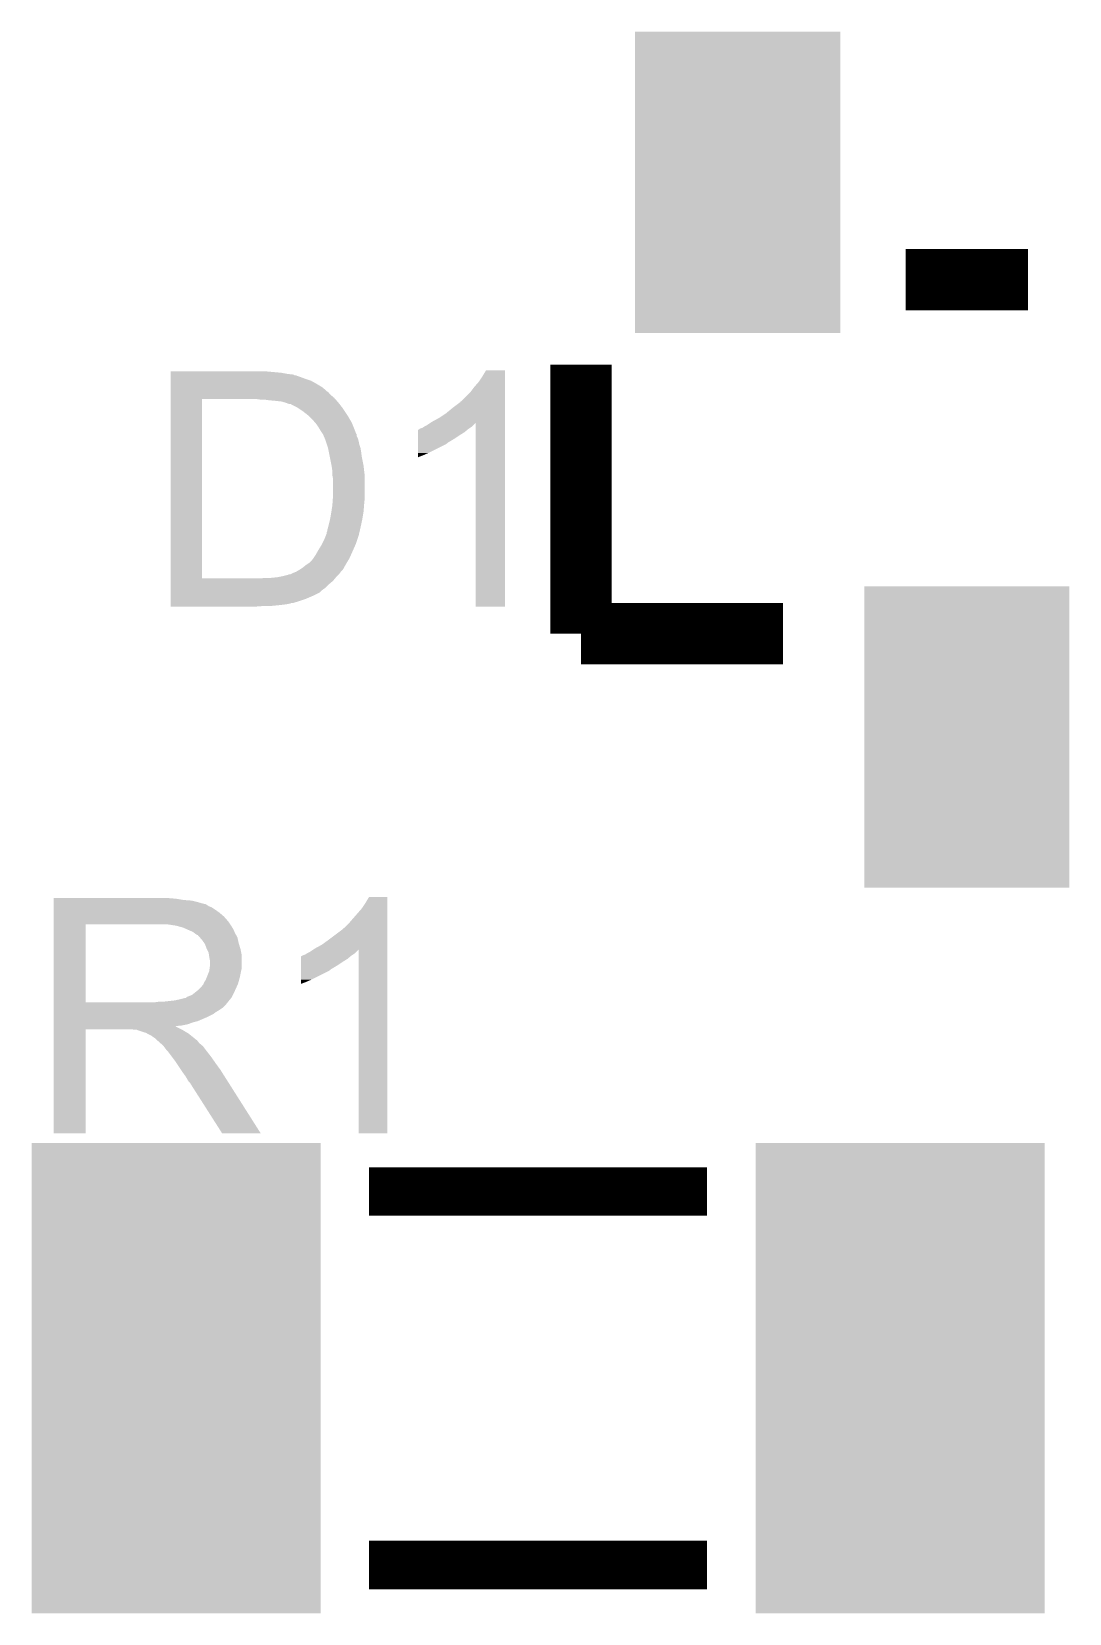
# Model space of a CAD drawing. Extents: x -4.2 to 27.1, y -3.9 to 55.1.
# Drawn here: x 5.77 to 10.08, y 30.75 to 37.31 of the extents above; entities that cross this region are included whole.
import ezdxf

# ---------------------------------------------------------------- set-up
doc = ezdxf.new("R2010")
doc.units = 0
doc.layers.get('0').update_dxf_attribs({"linetype": 'CONTINUOUS'})
doc.layers.add('MCP2517FD_CLICK_GTO', color=14, linetype='CONTINUOUS')
doc.layers.add('MCP2517FD_CLICK_GTS', color=12, linetype='CONTINUOUS')

# ---------------------------------------------------------------- blocks, each defined once
blk = doc.blocks.new('RECTANGLE_92')
blk.add_solid([(0.42545, 0.62484), (0.42545, -0.62484), (-0.42545, 0.62484), (-0.42545, -0.62484)])
blk = doc.blocks.new('RECTANGLE_93')
blk.add_solid([(0.59944, 0.97536), (0.59944, -0.97536), (-0.59944, 0.97536), (-0.59944, -0.97536)])

msp = doc.modelspace()

# ---------------------------------------------------------------- linework, layer by layer
at = {"layer": 'MCP2517FD_CLICK_GTO'}
for points, const_width in [([(9.398, 36.28136), (9.906, 36.28136)], 0.254), ([(8.0518, 34.81324), (8.0518, 35.9283)], 0.254), ([(8.0518, 34.81324), (8.89, 34.81324)], 0.254), ([(7.17296, 32.4993), (8.57504, 32.4993)], 0.20066), ([(7.17296, 30.9499), (8.57504, 30.9499)], 0.20066)]:
    msp.add_lwpolyline(points, dxfattribs=dict(at, const_width=const_width))
for points in [[(6.35002, 35.89528), (6.350022, 35.90036), (6.8072, 35.89528), (6.75132, 35.90036)], [(6.35002, 35.8902), (6.35002, 35.89528), (6.835138, 35.8902), (6.8072, 35.89528)], [(6.35002, 35.88766), (6.35002, 35.8902), (6.858002, 35.88766), (6.835138, 35.8902)], [(7.64286, 35.880038), (7.658098, 35.905418), (7.736838, 35.880038), (7.73684, 35.905418)], [(7.658098, 35.905418), (7.658112, 35.90544), (7.73684, 35.905418), (7.658112, 35.90544)], [(6.35002, 35.887654), (6.35002, 35.88766), (6.860546, 35.887654), (6.858002, 35.88766)], [(6.35002, 35.88512), (6.35002, 35.887654), (6.863086, 35.88512), (6.860546, 35.887654)], [(6.35002, 35.885118), (6.35002, 35.88512), (6.868164, 35.885118), (6.863086, 35.88512)], [(6.35002, 35.88258), (6.35002, 35.885118), (6.873242, 35.88258), (6.868164, 35.885118)], [(6.35002, 35.8775), (6.35002, 35.88258), (6.88848, 35.8775), (6.873242, 35.88258)], [(6.35002, 35.86988), (6.35002, 35.8775), (6.9088, 35.86988), (6.88848, 35.8775)], [(6.35002, 35.86226), (6.35002, 35.86988), (6.931662, 35.86226), (6.9088, 35.86988)], [(6.35002, 35.84956), (6.35002, 35.86226), (6.95452, 35.84956), (6.931662, 35.86226)], [(6.35002, 35.83432), (6.35002, 35.84956), (6.979922, 35.83432), (6.95452, 35.84956)], [(6.35002, 35.816542), (6.35002, 35.83432), (7.00024, 35.816542), (6.979922, 35.83432)], [(7.5946, 35.816542), (7.60984, 35.83686), (7.736838, 35.816542), (7.736838, 35.83686)], [(7.60984, 35.83686), (7.62762, 35.85718), (7.736838, 35.83686), (7.736838, 35.85718)], [(7.62762, 35.85718), (7.64286, 35.880038), (7.736838, 35.85718), (7.736838, 35.880038)], [(6.350002, 35.041862), (6.350018, 35.78606), (6.47954, 35.041862), (6.479562, 35.78606)], [(6.350018, 35.80892), (6.35002, 35.813986), (7.007862, 35.80892), (7.005326, 35.813986)], [(6.350018, 35.80384), (6.350018, 35.80892), (7.01294, 35.80384), (7.007862, 35.80892)], [(6.350018, 35.79114), (6.350018, 35.80384), (7.028182, 35.79114), (7.01294, 35.80384)], [(6.350018, 35.78606), (6.350018, 35.79114), (7.032628, 35.78606), (7.028182, 35.79114)], [(6.35002, 35.814), (6.35002, 35.816542), (7.002786, 35.814), (7.00024, 35.816542)], [(6.35002, 35.813986), (6.35002, 35.814), (7.005326, 35.813986), (7.002786, 35.814)], [(6.723382, 35.78352), (6.705598, 35.78606), (7.03485, 35.78352), (7.032628, 35.78606)], [(6.75894, 35.78098), (6.74116, 35.78352), (7.037072, 35.78098), (7.03485, 35.78352)], [(6.78688, 35.77844), (6.75894, 35.78098), (7.039296, 35.77844), (7.037072, 35.78098)], [(6.809742, 35.7759), (6.78688, 35.77844), (7.041518, 35.7759), (7.039296, 35.77844)], [(6.827516, 35.770822), (6.809742, 35.7759), (7.04596, 35.770822), (7.041518, 35.7759)], [(6.827522, 35.77082), (6.827516, 35.770822), (7.045962, 35.77082), (7.04596, 35.770822)], [(6.840224, 35.76574), (6.827522, 35.77082), (7.049914, 35.76574), (7.045962, 35.77082)], [(6.847846, 35.765734), (6.840224, 35.76574), (7.049918, 35.765734), (7.049914, 35.76574)], [(6.850384, 35.763198), (6.847846, 35.765734), (7.05189, 35.763198), (7.049918, 35.765734)], [(6.875782, 35.750498), (6.850384, 35.763198), (7.061768, 35.750498), (7.05189, 35.763198)], [(7.52094, 35.7505), (7.55142, 35.77337), (7.736836, 35.7505), (7.736836, 35.77337)], [(7.55142, 35.77337), (7.551442, 35.7759), (7.736836, 35.77337), (7.736836, 35.7759)], [(7.551442, 35.7759), (7.553966, 35.775906), (7.736836, 35.7759), (7.736836, 35.775906)], [(7.553966, 35.775906), (7.5946, 35.816542), (7.736836, 35.775906), (7.736838, 35.816542)], [(6.87959, 35.74796), (6.875782, 35.750498), (7.06374, 35.74796), (7.061768, 35.750498)], [(6.89864, 35.73526), (6.87959, 35.74796), (7.072208, 35.73526), (7.06374, 35.74796)], [(6.921496, 35.717482), (6.89864, 35.73526), (7.08406, 35.717482), (7.072208, 35.73526)], [(6.9215, 35.717478), (6.921496, 35.717482), (7.084064, 35.717478), (7.08406, 35.717482)], [(6.93928, 35.6997), (6.9215, 35.717478), (7.094434, 35.6997), (7.084064, 35.717478)], [(6.950164, 35.687002), (6.93928, 35.6997), (7.10184, 35.687002), (7.094434, 35.6997)], [(7.426906, 35.686964), (7.434578, 35.692078), (7.736834, 35.686964), (7.736834, 35.692078)], [(7.434578, 35.692078), (7.46252, 35.70732), (7.736834, 35.692078), (7.736834, 35.70732)], [(7.46252, 35.70732), (7.493, 35.72764), (7.736834, 35.70732), (7.736836, 35.72764)], [(7.493, 35.72764), (7.52094, 35.7505), (7.736836, 35.72764), (7.736836, 35.7505)], [(6.95452, 35.68192), (6.950164, 35.687002), (7.103874, 35.68192), (7.10184, 35.687002)], [(6.96468, 35.666678), (6.95452, 35.68192), (7.10997, 35.666678), (7.103874, 35.68192)], [(6.967222, 35.6616), (6.96468, 35.666678), (7.112, 35.6616), (7.10997, 35.666678)], [(6.969762, 35.659056), (6.967222, 35.6616), (7.113018, 35.659056), (7.112, 35.6616)], [(6.972302, 35.653978), (6.969762, 35.659056), (7.115048, 35.653978), (7.113018, 35.659056)], [(6.97569, 35.648896), (6.972302, 35.653978), (7.11708, 35.648896), (7.115048, 35.653978)], [(6.977386, 35.646354), (6.97569, 35.648896), (7.117084, 35.646354), (7.11708, 35.648896)], [(6.98246, 35.63874), (6.977386, 35.646354), (7.122158, 35.63874), (7.117084, 35.646354)], [(6.982462, 35.638736), (6.98246, 35.63874), (7.12216, 35.638736), (7.122158, 35.63874)], [(6.985728, 35.631116), (6.982462, 35.638736), (7.122162, 35.631116), (7.12216, 35.638736)], [(6.99008, 35.62096), (6.985728, 35.631116), (7.127242, 35.62096), (7.122162, 35.631116)], [(7.376174, 35.62096), (7.376176, 35.6362), (7.526022, 35.62096), (7.54888, 35.6362)], [(7.376176, 35.6362), (7.37618, 35.6489), (7.54888, 35.6362), (7.569198, 35.6489)], [(7.37618, 35.6489), (7.376182, 35.65906), (7.569198, 35.6489), (7.58139, 35.65906)], [(7.376182, 35.65906), (7.378706, 35.659066), (7.58139, 35.65906), (7.581398, 35.659066)], [(7.378706, 35.659066), (7.38124, 35.6616), (7.581398, 35.659066), (7.58444, 35.6616)], [(7.38124, 35.6616), (7.381244, 35.661602), (7.58444, 35.6616), (7.584442, 35.661602)], [(7.381244, 35.661602), (7.386322, 35.66414), (7.584442, 35.661602), (7.58825, 35.66414)], [(7.386322, 35.66414), (7.393944, 35.666682), (7.58825, 35.66414), (7.592062, 35.666682)], [(7.393944, 35.666682), (7.401562, 35.67176), (7.592062, 35.666682), (7.59968, 35.67176)], [(7.401562, 35.67176), (7.411722, 35.676842), (7.59968, 35.67176), (7.60476, 35.676842)], [(7.411722, 35.676842), (7.426906, 35.686964), (7.60476, 35.676842), (7.614882, 35.686964)], [(7.61492, 34.925022), (7.614882, 35.686964), (7.736818, 34.925022), (7.736834, 35.686964)], [(6.990082, 35.620958), (6.99008, 35.62096), (7.127242, 35.620958), (7.127242, 35.62096)], [(6.993468, 35.6108), (6.990082, 35.620958), (7.12978, 35.6108), (7.127242, 35.620958)], [(6.9977, 35.5981), (6.993468, 35.6108), (7.132322, 35.5981), (7.12978, 35.6108)], [(7.00278, 35.58286), (6.9977, 35.5981), (7.1374, 35.58286), (7.132322, 35.5981)], [(7.00278, 35.582858), (7.00278, 35.58286), (7.137402, 35.582858), (7.1374, 35.58286)], [(7.005828, 35.56762), (7.00278, 35.582858), (7.13994, 35.56762), (7.137402, 35.582858)], [(7.009892, 35.547302), (7.005828, 35.56762), (7.14248, 35.547302), (7.13994, 35.56762)], [(7.37616, 35.55238), (7.376162, 35.56254), (7.39648, 35.55238), (7.41934, 35.56254)], [(7.376162, 35.56254), (7.37617, 35.5981), (7.41934, 35.56254), (7.490458, 35.5981)], [(7.37617, 35.605718), (7.376174, 35.62096), (7.500618, 35.605718), (7.526022, 35.62096)], [(7.37617, 35.60318), (7.37617, 35.605718), (7.49808, 35.60318), (7.500618, 35.605718)], [(7.37617, 35.5981), (7.37617, 35.60318), (7.490458, 35.5981), (7.49808, 35.60318)], [(7.017512, 35.5092), (7.009892, 35.547302), (7.1501, 35.5092), (7.14248, 35.547302)], [(7.01802, 35.50666), (7.017512, 35.5092), (7.1504, 35.50666), (7.1501, 35.5092)], [(7.02056, 35.488878), (7.01802, 35.50666), (7.152492, 35.488878), (7.1504, 35.50666)], [(7.37616, 35.54479), (7.37616, 35.55238), (7.37616, 35.54479), (7.39648, 35.55238)], [(7.02056, 35.471098), (7.02056, 35.488878), (7.154584, 35.471098), (7.152492, 35.488878)], [(7.021576, 35.466018), (7.02056, 35.471098), (7.15518, 35.466018), (7.154584, 35.471098)], [(7.0231, 35.458398), (7.021576, 35.466018), (7.15518, 35.458398), (7.15518, 35.466018)], [(7.0231, 35.37966), (7.0231, 35.458398), (7.15518, 35.37966), (7.15518, 35.458398)], [(7.021104, 35.35172), (7.022918, 35.37712), (7.15264, 35.35172), (7.15518, 35.37712)], [(7.022918, 35.37712), (7.0231, 35.37966), (7.15518, 35.37712), (7.15518, 35.37966)], [(7.011322, 35.28822), (7.01548, 35.31108), (7.14502, 35.28822), (7.14883, 35.31108)], [(7.01548, 35.31108), (7.016652, 35.3187), (7.14883, 35.31108), (7.1501, 35.3187)], [(7.016652, 35.3187), (7.02056, 35.3441), (7.1501, 35.3187), (7.152052, 35.3441)], [(7.02056, 35.3441), (7.021104, 35.35172), (7.152052, 35.3441), (7.15264, 35.35172)], [(6.997698, 35.229796), (6.9977, 35.234876), (7.132124, 35.229796), (7.133296, 35.234876)], [(6.9977, 35.234876), (7.000238, 35.239956), (7.133296, 35.234876), (7.134468, 35.239956)], [(7.000238, 35.239956), (7.00024, 35.245036), (7.134468, 35.239956), (7.13564, 35.245036)], [(7.00024, 35.245036), (7.002778, 35.25266), (7.13564, 35.245036), (7.1374, 35.25266)], [(7.002778, 35.25266), (7.00278, 35.252662), (7.1374, 35.25266), (7.1374, 35.252662)], [(7.00278, 35.252662), (7.0104, 35.28314), (7.1374, 35.252662), (7.14393, 35.28314)], [(7.0104, 35.28314), (7.011322, 35.28822), (7.14393, 35.28314), (7.14502, 35.28822)], [(6.96214, 35.15868), (6.970076, 35.17138), (7.106354, 35.15868), (7.112, 35.17138)], [(6.970076, 35.17138), (6.97484, 35.179002), (7.112, 35.17138), (7.115266, 35.179002)], [(6.97484, 35.179002), (6.97992, 35.189162), (7.115266, 35.179002), (7.11962, 35.189162)], [(6.97992, 35.189162), (6.98754, 35.2044), (7.11962, 35.189162), (7.124698, 35.2044)], [(6.98754, 35.2044), (6.990586, 35.212018), (7.124698, 35.2044), (7.127238, 35.212018)], [(6.990586, 35.212018), (6.9916, 35.214554), (7.127238, 35.212018), (7.12724, 35.214554)], [(6.9916, 35.214554), (6.992616, 35.217094), (7.12724, 35.214554), (7.129774, 35.217094)], [(6.992616, 35.217094), (6.993634, 35.219638), (7.129774, 35.217094), (7.12978, 35.219638)], [(6.993634, 35.219638), (6.997698, 35.229796), (7.12978, 35.219638), (7.132124, 35.229796)], [(6.91515, 35.10026), (6.92658, 35.10788), (7.07644, 35.10026), (7.081012, 35.10788)], [(6.92658, 35.10788), (6.934198, 35.1155), (7.081012, 35.10788), (7.085584, 35.1155)], [(6.934198, 35.1155), (6.94182, 35.12566), (7.085584, 35.1155), (7.09168, 35.12566)], [(6.94182, 35.12566), (6.95198, 35.1409), (7.09168, 35.12566), (7.098452, 35.1409)], [(6.95198, 35.1409), (6.96214, 35.15868), (7.098452, 35.1409), (7.106354, 35.15868)], [(6.350002, 35.04184), (6.350002, 35.041862), (6.720838, 35.04184), (6.47954, 35.041862)], [(6.350002, 35.031678), (6.350002, 35.04184), (7.023098, 35.031678), (7.031566, 35.04184)], [(6.720838, 35.04184), (6.74116, 35.04438), (7.031566, 35.04184), (7.033682, 35.04438)], [(6.766562, 35.04438), (6.791962, 35.04692), (7.033682, 35.04438), (7.0358, 35.04692)], [(6.791962, 35.04692), (6.81736, 35.052), (7.0358, 35.04692), (7.040878, 35.052)], [(6.81736, 35.052), (6.837674, 35.057078), (7.040878, 35.052), (7.045956, 35.057078)], [(6.837674, 35.057078), (6.840214, 35.059614), (7.045956, 35.057078), (7.048492, 35.059614)], [(6.840214, 35.059614), (6.847836, 35.05962), (7.048492, 35.059614), (7.048498, 35.05962)], [(6.847836, 35.05962), (6.858, 35.0647), (7.048498, 35.05962), (7.052308, 35.0647)], [(6.858, 35.0647), (6.870696, 35.069778), (7.052308, 35.0647), (7.05612, 35.069778)], [(6.870696, 35.069778), (6.870702, 35.06978), (7.05612, 35.069778), (7.05612, 35.06978)], [(6.870702, 35.06978), (6.883402, 35.0774), (7.05612, 35.06978), (7.063738, 35.0774)], [(6.883402, 35.0774), (6.89864, 35.08756), (7.063738, 35.0774), (7.069382, 35.08756)], [(6.89864, 35.08756), (6.91134, 35.09772), (7.069382, 35.08756), (7.075028, 35.09772)], [(6.91134, 35.09772), (6.91515, 35.10026), (7.075028, 35.09772), (7.07644, 35.10026)], [(6.35, 35.00374), (6.350002, 35.018982), (6.99262, 35.00374), (7.007862, 35.018982)], [(6.35, 34.991038), (6.35, 35.00374), (6.974838, 34.991038), (6.99262, 35.00374)], [(6.35, 34.983418), (6.35, 34.991038), (6.967216, 34.983418), (6.974838, 34.991038)], [(6.35, 34.97072), (6.35, 34.983418), (6.94182, 34.97072), (6.967216, 34.983418)], [(6.35, 34.95548), (6.35, 34.97072), (6.90626, 34.95548), (6.94182, 34.97072)], [(6.350002, 35.018982), (6.350002, 35.031678), (7.007862, 35.018982), (7.023098, 35.031678)], [(6.35, 34.94786), (6.35, 34.95548), (6.8834, 34.94786), (6.90626, 34.95548)], [(6.35, 34.94024), (6.35, 34.94786), (6.857998, 34.94024), (6.8834, 34.94786)], [(6.35, 34.940238), (6.35, 34.94024), (6.850376, 34.940238), (6.857998, 34.94024)], [(6.35, 34.9377), (6.35, 34.940238), (6.845298, 34.9377), (6.850376, 34.940238)], [(6.35, 34.93516), (6.35, 34.9377), (6.8326, 34.93516), (6.845298, 34.9377)], [(6.35, 34.93262), (6.35, 34.93516), (6.81228, 34.93262), (6.8326, 34.93516)], [(6.35, 34.93008), (6.35, 34.93262), (6.78942, 34.93008), (6.81228, 34.93262)], [(6.35, 34.92754), (6.35, 34.93008), (6.764022, 34.92754), (6.78942, 34.93008)], [(6.35, 34.925022), (6.35, 34.92754), (6.700806, 34.925022), (6.73354, 34.92754)], [(6.700522, 34.925), (6.35, 34.925022), (6.700522, 34.925), (6.700806, 34.925022)], [(7.736818, 34.925), (7.61492, 34.925022), (7.736818, 34.925), (7.736818, 34.925022)], [(5.86488, 33.71342), (5.864882, 33.71596), (6.37286, 33.71342), (6.34238, 33.71596)], [(5.86488, 33.70834), (5.86488, 33.71342), (6.403338, 33.70834), (6.37286, 33.71342)], [(5.86488, 33.7058), (5.86488, 33.70834), (6.43636, 33.7058), (6.403338, 33.70834)], [(5.86488, 33.69818), (5.86488, 33.7058), (6.46684, 33.69818), (6.43636, 33.7058)], [(5.86488, 33.6931), (5.86488, 33.69818), (6.484618, 33.6931), (6.46684, 33.69818)], [(5.86488, 33.690556), (5.86488, 33.6931), (6.497324, 33.690556), (6.484618, 33.6931)], [(5.86488, 33.68802), (5.86488, 33.690556), (6.49986, 33.68802), (6.497324, 33.690556)], [(5.86488, 33.68294), (5.86488, 33.68802), (6.50748, 33.68294), (6.49986, 33.68802)], [(5.86488, 33.677858), (5.86488, 33.68294), (6.520182, 33.677858), (6.50748, 33.68294)], [(5.86488, 33.6677), (5.86488, 33.677858), (6.53542, 33.6677), (6.520182, 33.677858)], [(5.86488, 33.655), (5.86488, 33.6677), (6.5532, 33.655), (6.53542, 33.6677)], [(7.10692, 33.63214), (7.14248, 33.67278), (7.249158, 33.63214), (7.249158, 33.67278)], [(7.14248, 33.67278), (7.15772, 33.695638), (7.249158, 33.67278), (7.249158, 33.695638)], [(7.15772, 33.695638), (7.172958, 33.721018), (7.249158, 33.695638), (7.24916, 33.721018)], [(7.172958, 33.721018), (7.172972, 33.72104), (7.24916, 33.721018), (7.172972, 33.72104)], [(5.864872, 33.284182), (5.864878, 33.60672), (5.99694, 33.284182), (5.996942, 33.60672)], [(5.864878, 33.61944), (5.86488, 33.63976), (6.58876, 33.61944), (6.570982, 33.63976)], [(5.864878, 33.60674), (5.864878, 33.61944), (6.597226, 33.60674), (6.58876, 33.61944)], [(5.864878, 33.60672), (5.864878, 33.60674), (5.996942, 33.60672), (6.30428, 33.60674)], [(5.86488, 33.63976), (5.86488, 33.655), (6.570982, 33.63976), (6.5532, 33.655)], [(6.372862, 33.60166), (6.339842, 33.60674), (6.600612, 33.60166), (6.597226, 33.60674)], [(6.391504, 33.596576), (6.372862, 33.60166), (6.604, 33.596576), (6.600612, 33.60166)], [(6.400802, 33.59404), (6.391504, 33.596576), (6.604022, 33.59404), (6.604, 33.596576)], [(6.400834, 33.594026), (6.400802, 33.59404), (6.606546, 33.594026), (6.604022, 33.59404)], [(6.42366, 33.58388), (6.400834, 33.594026), (6.61162, 33.58388), (6.606546, 33.594026)], [(7.06628, 33.58897), (7.066302, 33.5915), (7.249156, 33.58897), (7.249156, 33.5915)], [(7.066302, 33.5915), (7.068826, 33.591506), (7.249156, 33.5915), (7.249156, 33.591506)], [(7.068826, 33.591506), (7.09168, 33.61436), (7.249156, 33.591506), (7.249156, 33.61436)], [(7.09168, 33.61436), (7.10692, 33.63214), (7.249156, 33.61436), (7.249158, 33.63214)], [(6.44144, 33.576258), (6.42366, 33.58388), (6.61467, 33.576258), (6.61162, 33.58388)], [(6.448216, 33.571178), (6.44144, 33.576258), (6.6167, 33.571178), (6.61467, 33.576258)], [(6.4516, 33.56864), (6.448216, 33.571178), (6.618152, 33.56864), (6.6167, 33.571178)], [(6.459224, 33.56356), (6.4516, 33.56864), (6.621054, 33.56356), (6.618152, 33.56864)], [(6.461766, 33.563554), (6.459224, 33.56356), (6.621058, 33.563554), (6.621054, 33.56356)], [(6.470656, 33.553396), (6.461766, 33.563554), (6.626862, 33.553396), (6.621058, 33.563554)], [(6.47954, 33.543242), (6.470656, 33.553396), (6.62912, 33.543242), (6.626862, 33.553396)], [(6.488612, 33.530542), (6.47954, 33.543242), (6.63194, 33.530542), (6.62912, 33.543242)], [(6.49224, 33.52546), (6.488612, 33.530542), (6.633466, 33.52546), (6.63194, 33.530542)], [(6.977382, 33.52292), (7.00532, 33.54324), (7.249154, 33.52292), (7.249156, 33.54324)], [(7.00532, 33.54324), (7.06628, 33.58897), (7.249156, 33.54324), (7.249156, 33.58897)], [(6.49986, 33.505142), (6.49224, 33.52546), (6.63956, 33.505142), (6.633466, 33.52546)], [(6.49986, 33.50514), (6.49986, 33.505142), (6.639562, 33.50514), (6.63956, 33.505142)], [(6.50748, 33.489896), (6.49986, 33.50514), (6.64261, 33.489896), (6.639562, 33.50514)], [(6.508932, 33.479738), (6.50748, 33.489896), (6.64464, 33.479738), (6.64261, 33.489896)], [(6.51002, 33.472122), (6.508932, 33.479738), (6.64464, 33.472122), (6.64464, 33.479738)], [(6.51256, 33.459418), (6.51002, 33.472122), (6.64464, 33.459418), (6.64464, 33.472122)], [(6.89103, 33.4518), (6.891032, 33.4645), (7.06374, 33.4518), (7.084058, 33.4645)], [(6.891032, 33.4645), (6.891034, 33.474666), (7.084058, 33.4645), (7.096258, 33.474666)], [(6.891034, 33.474666), (6.896102, 33.4772), (7.096258, 33.474666), (7.0993, 33.4772)], [(6.896102, 33.4772), (6.901182, 33.47974), (7.0993, 33.4772), (7.10311, 33.47974)], [(6.901182, 33.47974), (6.908804, 33.482282), (7.10311, 33.47974), (7.106922, 33.482282)], [(6.908804, 33.482282), (6.916422, 33.48736), (7.106922, 33.482282), (7.11454, 33.48736)], [(6.916422, 33.48736), (6.926582, 33.492442), (7.11454, 33.48736), (7.11962, 33.492442)], [(6.926582, 33.492442), (6.941766, 33.502564), (7.11962, 33.492442), (7.129742, 33.502564)], [(6.941766, 33.502564), (6.949438, 33.507678), (7.249154, 33.502564), (7.249154, 33.507678)], [(6.949438, 33.507678), (6.977382, 33.52292), (7.249154, 33.507678), (7.249154, 33.52292)], [(7.12978, 32.740622), (7.129742, 33.502564), (7.249138, 32.740622), (7.249154, 33.502564)], [(6.499858, 33.3883), (6.510018, 33.413698), (6.63702, 33.3883), (6.642098, 33.413698)], [(6.510018, 33.4137), (6.51147, 33.423858), (6.6421, 33.4137), (6.64464, 33.423858)], [(6.510018, 33.413698), (6.510018, 33.4137), (6.642098, 33.413698), (6.6421, 33.4137)], [(6.51147, 33.423858), (6.51256, 33.43148), (6.64464, 33.423858), (6.64464, 33.43148)], [(6.51256, 33.43148), (6.51256, 33.459418), (6.64464, 33.43148), (6.64464, 33.459418)], [(6.891022, 33.37814), (6.891026, 33.4137), (6.9342, 33.37814), (7.005318, 33.4137)], [(6.891026, 33.421318), (6.891028, 33.43656), (7.015478, 33.421318), (7.040882, 33.43656)], [(6.891026, 33.41878), (6.891026, 33.421318), (7.01294, 33.41878), (7.015478, 33.421318)], [(6.891026, 33.4137), (6.891026, 33.41878), (7.005318, 33.4137), (7.01294, 33.41878)], [(6.891028, 33.43656), (6.89103, 33.4518), (7.040882, 33.43656), (7.06374, 33.4518)], [(6.438898, 33.31464), (6.461124, 33.33242), (6.607808, 33.31464), (6.6167, 33.33242)], [(6.461124, 33.33242), (6.464298, 33.334958), (6.6167, 33.33242), (6.617852, 33.334958)], [(6.464298, 33.334958), (6.477, 33.34766), (6.617852, 33.334958), (6.623626, 33.34766)], [(6.477, 33.34766), (6.487156, 33.360356), (6.623626, 33.34766), (6.629398, 33.360356)], [(6.487156, 33.360358), (6.48716, 33.362896), (6.6294, 33.360358), (6.630092, 33.362896)], [(6.487156, 33.360356), (6.487156, 33.360358), (6.629398, 33.360356), (6.6294, 33.360358)], [(6.48716, 33.362896), (6.4897, 33.367978), (6.630092, 33.362896), (6.631478, 33.367978)], [(6.4897, 33.367978), (6.494778, 33.375598), (6.631478, 33.367978), (6.633556, 33.375598)], [(6.494778, 33.375598), (6.499858, 33.3883), (6.633556, 33.375598), (6.63702, 33.3883)], [(6.89102, 33.36798), (6.891022, 33.37814), (6.91134, 33.36798), (6.9342, 33.37814)], [(6.89102, 33.36039), (6.89102, 33.36798), (6.89102, 33.36039), (6.91134, 33.36798)], [(5.86487, 33.2613), (5.864872, 33.274), (6.5659, 33.2613), (6.5786, 33.274)], [(5.864872, 33.28416), (5.864872, 33.284182), (6.286498, 33.28416), (5.99694, 33.284182)], [(5.864872, 33.274), (5.864872, 33.28416), (6.5786, 33.274), (6.586728, 33.28416)], [(6.286498, 33.28416), (6.30428, 33.2867), (6.586728, 33.28416), (6.58876, 33.2867)], [(6.322058, 33.2867), (6.367778, 33.29178), (6.58876, 33.2867), (6.592992, 33.29178)], [(6.367778, 33.29178), (6.39064, 33.29686), (6.592992, 33.29178), (6.597224, 33.29686)], [(6.39064, 33.29686), (6.410958, 33.30194), (6.597224, 33.29686), (6.601458, 33.30194)], [(6.413494, 33.30194), (6.413496, 33.301942), (6.601458, 33.30194), (6.60146, 33.301942)], [(6.413496, 33.301942), (6.418578, 33.307016), (6.60146, 33.301942), (6.603996, 33.307016)], [(6.418578, 33.307016), (6.426202, 33.30956), (6.603996, 33.307016), (6.605268, 33.30956)], [(6.426202, 33.30956), (6.438898, 33.31464), (6.605268, 33.30956), (6.607808, 33.31464)], [(5.86487, 33.25114), (5.86487, 33.2613), (6.550662, 33.25114), (6.5659, 33.2613)], [(5.86487, 33.24352), (5.86487, 33.25114), (6.53796, 33.24352), (6.550662, 33.25114)], [(5.86487, 33.2359), (5.86487, 33.24352), (6.527798, 33.2359), (6.53796, 33.24352)], [(5.86487, 33.22066), (5.86487, 33.2359), (6.49732, 33.22066), (6.527798, 33.2359)], [(5.86487, 33.20542), (5.86487, 33.22066), (6.461758, 33.20542), (6.49732, 33.22066)], [(5.86487, 33.200338), (5.86487, 33.20542), (6.441438, 33.200338), (6.461758, 33.20542)], [(5.86487, 33.19272), (5.86487, 33.200338), (6.421118, 33.19272), (6.441438, 33.200338)], [(5.86486, 32.740622), (5.864868, 33.172378), (5.996918, 32.740622), (5.99694, 33.172378)], [(5.864868, 33.182558), (5.86487, 33.185066), (6.372864, 33.182558), (6.370352, 33.185066)], [(5.864868, 33.1724), (5.864868, 33.182558), (6.39318, 33.1724), (6.372864, 33.182558)], [(5.864868, 33.172378), (5.864868, 33.1724), (5.99694, 33.172378), (6.189976, 33.1724)], [(5.86487, 33.18764), (5.86487, 33.19272), (6.395722, 33.18764), (6.421118, 33.19272)], [(5.86487, 33.185066), (5.86487, 33.18764), (6.370352, 33.185066), (6.395722, 33.18764)], [(6.197598, 33.169862), (6.189976, 33.1724), (6.398256, 33.169862), (6.39318, 33.1724)], [(6.210296, 33.16986), (6.197598, 33.169862), (6.398258, 33.16986), (6.398256, 33.169862)], [(6.21538, 33.16732), (6.210296, 33.16986), (6.402492, 33.16732), (6.398258, 33.16986)], [(6.238242, 33.1597), (6.21538, 33.16732), (6.415194, 33.1597), (6.402492, 33.16732)], [(6.248398, 33.157162), (6.238242, 33.1597), (6.419424, 33.157162), (6.415194, 33.1597)], [(6.252212, 33.15462), (6.248398, 33.157162), (6.42366, 33.15462), (6.419424, 33.157162)], [(6.256018, 33.152082), (6.252212, 33.15462), (6.426834, 33.152082), (6.42366, 33.15462)], [(6.271256, 33.144462), (6.256018, 33.152082), (6.436358, 33.144462), (6.426834, 33.152082)], [(6.273778, 33.14446), (6.271256, 33.144462), (6.43636, 33.14446), (6.436358, 33.144462)], [(6.2738, 33.141932), (6.273778, 33.14446), (6.43952, 33.141932), (6.43636, 33.14446)], [(6.286498, 33.134302), (6.2738, 33.141932), (6.449058, 33.134302), (6.43952, 33.141932)], [(6.2865, 33.1343), (6.286498, 33.134302), (6.44906, 33.1343), (6.449058, 33.134302)], [(6.28904, 33.13176), (6.2865, 33.1343), (6.4516, 33.13176), (6.44906, 33.1343)], [(6.294122, 33.126678), (6.28904, 33.13176), (6.459222, 33.126678), (6.4516, 33.13176)], [(6.29666, 33.12414), (6.294122, 33.126678), (6.461254, 33.12414), (6.459222, 33.126678)], [(6.308094, 33.113978), (6.29666, 33.12414), (6.469382, 33.113978), (6.461254, 33.12414)], [(6.31952, 33.10382), (6.308094, 33.113978), (6.481572, 33.10382), (6.469382, 33.113978)], [(6.321428, 33.101278), (6.31952, 33.10382), (6.484622, 33.101278), (6.481572, 33.10382)], [(6.33476, 33.083502), (6.321428, 33.101278), (6.497954, 33.083502), (6.484622, 33.101278)], [(6.3373, 33.08096), (6.33476, 33.083502), (6.49986, 33.08096), (6.497954, 33.083502)], [(6.339838, 33.07842), (6.3373, 33.08096), (6.501836, 33.07842), (6.49986, 33.08096)], [(6.35508, 33.0581), (6.339838, 33.07842), (6.51764, 33.0581), (6.501836, 33.07842)], [(6.37032, 33.03778), (6.35508, 33.0581), (6.531864, 33.03778), (6.51764, 33.0581)], [(6.373708, 33.0327), (6.37032, 33.03778), (6.53542, 33.0327), (6.531864, 33.03778)], [(6.392334, 33.00476), (6.373708, 33.0327), (6.55574, 33.00476), (6.53542, 33.0327)], [(6.4008, 32.99206), (6.392334, 33.00476), (6.563798, 32.99206), (6.55574, 33.00476)], [(6.4135, 32.974282), (6.4008, 32.99206), (6.575078, 32.974282), (6.563798, 32.99206)], [(6.423658, 32.956502), (6.4135, 32.974282), (6.586358, 32.956502), (6.575078, 32.974282)], [(6.431278, 32.94888), (6.423658, 32.956502), (6.591194, 32.94888), (6.586358, 32.956502)], [(6.43382, 32.943802), (6.431278, 32.94888), (6.594416, 32.943802), (6.591194, 32.94888)], [(6.563356, 32.74061), (6.43382, 32.943802), (6.723334, 32.74061), (6.594416, 32.943802)], [(5.996918, 32.7406), (5.86486, 32.740622), (5.996918, 32.7406), (5.996918, 32.740622)], [(6.72334, 32.7406), (6.723334, 32.74061), (6.72334, 32.7406), (6.563356, 32.74061)], [(7.249138, 32.7406), (7.12978, 32.740622), (7.249138, 32.7406), (7.249138, 32.740622)]]:
    msp.add_solid(points, dxfattribs=at)

# ---------------------------------------------------------------- block references
at = {"layer": 'MCP2517FD_CLICK_GTS'}
for name, p in [('RECTANGLE_92', (8.70204, 36.68522)), ('RECTANGLE_92', (9.652, 34.38398)), ('RECTANGLE_93', (6.37286, 31.7246)), ('RECTANGLE_93', (9.37514, 31.7246))]:
    msp.add_blockref(name, p, dxfattribs=at)

doc.saveas('drawing.dxf')
